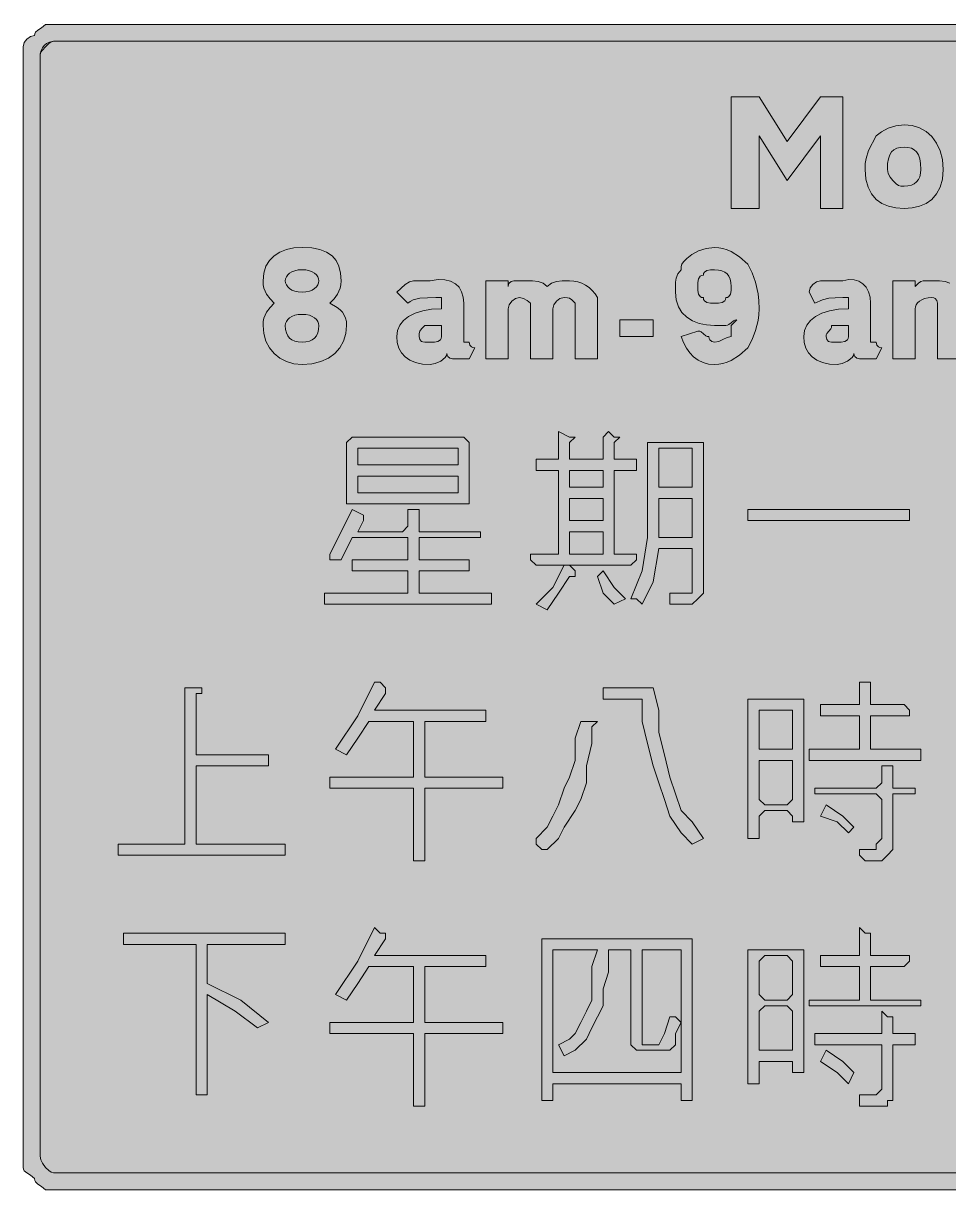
# Model space of a CAD drawing. Header units: metres. Extents: x 65 to 502, y 9 to 260.
# Drawn here: x 65.1 to 264.3, y 9.1 to 260.2 of the extents above; entities that cross this region are included whole.
import ezdxf

# ---------------------------------------------------------------- set-up
doc = ezdxf.new("R2010")
doc.units = ezdxf.units.M
for name, color, linetype, true_color in [('FILL_BLACK_000000', 7, 'Continuous', 0x000000), ('FILL_WHITE_FFFFFF', 7, 'Continuous', 0xffffff), ('STROKE_BLACK_000000', 7, 'Continuous', 0x000000), ('STROKE_WHITE_FFFFFF', 7, 'Continuous', 0xffffff)]:
    doc.layers.add(name, color=color, linetype=linetype, true_color=true_color)

msp = doc.modelspace()

# ---------------------------------------------------------------- hatches: boundary and pattern name
at = {"layer": 'FILL_BLACK_000000', "true_color": 0x000000}
h = msp.add_hatch(color=7, dxfattribs=at)
h.dxf.hatch_style = 1
h.paths.add_polyline_path([(495.87, 259.92), (496.77, 259.21), (497.67, 258.72), (498.57, 258.23), (499.47, 257.52), (500.07, 256.77), (500.48, 256), (500.67, 255.12), (501.36, 254.22), (501.72, 253.32), (501.85, 252.42), (501.87, 251.52), (501.87, 17.52), (501.85, 16.62), (501.72, 15.72), (501.36, 14.82), (500.67, 13.92), (500.62, 13.52), (500.48, 13.21), (500.07, 12.72), (499.66, 12.23), (499.52, 11.92), (499.47, 11.52), (498.57, 10.81), (497.67, 10.32), (496.77, 9.83), (495.87, 9.12), (493.47, 9.12), (73.47, 9.12), (69.87, 9.12), (68.99, 9.83), (68.22, 10.32), (67.68, 10.81), (67.52, 11.12), (67.47, 11.52), (66.59, 12.23), (65.82, 12.72), (65.28, 13.21), (65.12, 13.52), (65.07, 13.92), (65.07, 17.52), (65.07, 251.52), (65.07, 255.12), (65.28, 256), (65.82, 256.77), (66.59, 257.31), (67.47, 257.52), (67.52, 257.92), (67.68, 258.23), (68.22, 258.72), (68.99, 259.21), (69.87, 259.92), (73.47, 259.92), (493.47, 259.92), (495.87, 259.92)])
h.paths.add_polyline_path([(71.07, 256.17), (70.58, 255.81), (69.87, 255.12), (69.18, 254.41), (68.82, 253.92), (68.69, 253.43), (68.67, 252.72), (68.67, 16.32), (68.82, 15.57), (69.18, 14.8), (69.87, 13.92), (70.58, 13.23), (71.07, 12.87), (71.56, 12.74), (72.27, 12.72), (493.47, 12.72), (494.67, 12.72), (495.38, 13.41), (495.87, 13.77), (496.36, 13.9), (497.07, 13.92), (497.07, 15.12), (497.12, 15.52), (497.26, 15.81), (497.67, 16.17), (498.27, 16.32), (498.27, 252.72), (497.07, 253.92), (497.07, 255.12), (496.67, 255.17), (496.36, 255.31), (495.87, 255.72), (495.38, 256.13), (495.07, 256.27), (494.67, 256.32), (493.47, 256.32), (72.27, 256.32), (71.56, 256.3), (71.07, 256.17)], flags=16)
h = msp.add_hatch(color=7, dxfattribs=at)
h.dxf.hatch_style = 1
h.paths.add_polyline_path([(223.47, 235.92), (223.47, 220.32), (217.47, 220.32), (217.47, 244.32), (223.47, 244.32), (229.47, 234.72), (236.67, 244.32), (241.47, 244.32), (241.47, 220.32), (236.67, 220.32), (236.67, 235.92), (229.47, 226.32), (223.47, 235.92)])
h = msp.add_hatch(color=7, dxfattribs=at)
h.dxf.hatch_style = 1
h.paths.add_polyline_path([(262.43, 224.88), (261.68, 223.43), (260.67, 222.27), (259.44, 221.4), (258.01, 220.79), (256.41, 220.43), (254.67, 220.32), (252.93, 220.43), (251.33, 220.79), (249.9, 221.4), (248.67, 222.27), (247.66, 223.43), (246.91, 224.88), (246.43, 226.64), (246.27, 228.72), (246.32, 229.96), (246.48, 231.03), (247.02, 232.77), (248.67, 235.92), (249.78, 236.8), (251.22, 237.57), (252.89, 238.11), (254.67, 238.32), (256.41, 238.15), (258.01, 237.66), (259.44, 236.86), (260.67, 235.77), (261.68, 234.39), (262.43, 232.75), (262.91, 230.86), (263.07, 228.72), (262.91, 226.64), (262.43, 224.88)])
h.paths.add_polyline_path([(258.05, 230.99), (257.76, 231.82), (257.37, 232.47), (256.86, 232.95), (256.25, 233.28), (255.51, 233.46), (254.67, 233.52), (253.83, 233.46), (253.1, 233.28), (252.48, 232.95), (251.97, 232.47), (251.58, 231.82), (251.3, 230.99), (251.13, 229.96), (251.07, 228.72), (251.26, 227.84), (251.67, 227.07), (252.27, 226.32), (252.98, 225.63), (253.47, 225.27), (253.96, 225.14), (254.67, 225.12), (255.51, 225.18), (256.25, 225.34), (256.86, 225.63), (257.37, 226.02), (257.76, 226.53), (258.05, 227.14), (258.21, 227.88), (258.27, 228.72), (258.21, 229.96), (258.05, 230.99)], flags=16)
h = msp.add_hatch(color=7, dxfattribs=at)
h.dxf.hatch_style = 1
h.paths.add_polyline_path([(120.3, 188.11), (119.07, 189.12), (118.06, 190.35), (117.31, 191.78), (116.83, 193.38), (116.67, 195.12), (116.72, 195.97), (116.88, 196.71), (117.42, 197.97), (118.19, 199), (119.07, 199.92), (118.19, 200.84), (117.42, 201.87), (116.88, 203.13), (116.72, 203.87), (116.67, 204.72), (116.83, 206.41), (117.31, 207.87), (118.06, 209.11), (119.07, 210.12), (120.3, 210.91), (121.73, 211.47), (123.33, 211.81), (125.07, 211.92), (127.15, 211.81), (128.91, 211.47), (130.36, 210.91), (131.52, 210.12), (132.39, 209.11), (133, 207.87), (133.36, 206.41), (133.47, 204.72), (133.42, 203.87), (133.26, 203.13), (132.72, 201.87), (131.95, 200.84), (131.07, 199.92), (132.65, 199), (133.26, 198.51), (133.77, 197.97), (134.16, 197.38), (134.45, 196.71), (134.61, 195.97), (134.67, 195.12), (134.5, 193.38), (134.01, 191.78), (133.21, 190.35), (132.12, 189.12), (130.74, 188.11), (129.1, 187.36), (127.21, 186.88), (125.07, 186.72), (123.33, 186.88), (121.73, 187.36), (120.3, 188.11)])
h.paths.add_polyline_path([(127.26, 192.03), (127.77, 192.42), (128.16, 192.93), (128.45, 193.54), (128.61, 194.28), (128.67, 195.12), (128.61, 195.57), (128.45, 196), (128.16, 196.41), (127.77, 196.77), (127.26, 197.08), (126.65, 197.31), (125.91, 197.47), (125.07, 197.52), (124.23, 197.47), (123.5, 197.31), (122.88, 197.08), (122.37, 196.77), (121.98, 196.41), (121.7, 196), (121.53, 195.57), (121.47, 195.12), (121.53, 194.28), (121.7, 193.54), (121.98, 192.93), (122.37, 192.42), (122.88, 192.03), (123.5, 191.74), (124.23, 191.58), (125.07, 191.52), (125.91, 191.58), (126.65, 191.74), (127.26, 192.03)], flags=16)
h.paths.add_polyline_path([(126.65, 202.53), (127.26, 202.76), (127.77, 203.07), (128.16, 203.43), (128.45, 203.84), (128.61, 204.27), (128.67, 204.72), (128.61, 205.17), (128.45, 205.6), (128.16, 206.01), (127.77, 206.37), (127.26, 206.68), (126.65, 206.91), (125.91, 207.07), (125.07, 207.12), (124.23, 207.07), (123.5, 206.91), (122.88, 206.68), (122.37, 206.37), (121.98, 206.01), (121.7, 205.6), (121.53, 205.17), (121.47, 204.72), (121.53, 204.27), (121.7, 203.84), (121.98, 203.43), (122.37, 203.07), (122.88, 202.76), (123.5, 202.53), (124.23, 202.37), (125.07, 202.32), (125.91, 202.37), (126.65, 202.53)], flags=16)
h = msp.add_hatch(color=7, dxfattribs=at)
h.dxf.hatch_style = 1
h.paths.add_polyline_path([(217.96, 196.13), (217.47, 195.72), (216.98, 195.31), (216.67, 195.17), (216.27, 195.12), (213.87, 195.12), (212.13, 195.23), (210.53, 195.57), (209.1, 196.13), (207.87, 196.92), (206.86, 197.93), (206.11, 199.17), (205.63, 200.63), (205.47, 202.32), (205.47, 203.52), (205.49, 204.42), (205.62, 205.32), (205.98, 206.22), (206.67, 207.12), (206.69, 207.83), (206.82, 208.32), (207.18, 208.81), (207.87, 209.52), (208.98, 210.4), (210.42, 211.17), (212.09, 211.71), (213.87, 211.92), (214.77, 211.86), (215.67, 211.69), (216.57, 211.41), (217.47, 211.02), (219.27, 209.89), (221.07, 208.32), (221.95, 206.48), (222.72, 204.42), (223.26, 201.91), (223.42, 200.41), (223.47, 198.72), (223.42, 197.42), (223.26, 196.23), (222.72, 194.07), (221.95, 192.14), (221.07, 190.32), (219.27, 188.74), (217.47, 187.62), (216.57, 187.23), (215.67, 186.94), (214.77, 186.78), (213.87, 186.72), (212.58, 186.83), (211.4, 187.15), (210.33, 187.67), (209.37, 188.37), (208.53, 189.24), (207.8, 190.26), (207.18, 191.43), (206.67, 192.72), (210.27, 193.92), (210.67, 193.87), (210.98, 193.73), (211.47, 193.32), (211.96, 192.91), (212.27, 192.77), (212.67, 192.72), (212.72, 192.32), (212.86, 192.03), (213.27, 191.67), (213.87, 191.52), (214.77, 191.71), (215.67, 192.12), (216.57, 192.53), (217.47, 192.72), (217.47, 195.12), (218.67, 196.32), (218.27, 196.27), (217.96, 196.13)])
h.paths.add_polyline_path([(215.52, 200.07), (216.06, 200.43), (216.22, 200.72), (216.27, 201.12), (216.67, 201.17), (216.96, 201.33), (217.32, 201.87), (217.45, 202.64), (217.47, 203.52), (217.41, 204.36), (217.25, 205.09), (216.96, 205.71), (216.57, 206.22), (216.06, 206.61), (215.45, 206.89), (214.71, 207.06), (213.87, 207.12), (212.99, 207.1), (212.22, 206.97), (211.68, 206.61), (211.52, 206.32), (211.47, 205.92), (211.07, 205.87), (210.78, 205.71), (210.42, 205.17), (210.29, 204.4), (210.27, 203.52), (210.29, 202.64), (210.42, 201.87), (210.78, 201.33), (211.07, 201.17), (211.47, 201.12), (211.52, 200.72), (211.68, 200.43), (212.22, 200.07), (212.99, 199.94), (213.87, 199.92), (214.75, 199.94), (215.52, 200.07)], flags=16)
h = msp.add_hatch(color=7, dxfattribs=at)
h.dxf.hatch_style = 1
h.paths.add_polyline_path([(155.07, 201.12), (153.87, 201.12), (152.09, 201.1), (150.42, 200.97), (148.98, 200.61), (148.37, 200.32), (147.87, 199.92), (145.47, 202.32), (147.27, 203.97), (148.17, 204.51), (149.07, 204.72), (152.67, 204.72), (154.36, 205.01), (155.82, 204.98), (157.06, 204.68), (158.07, 204.12), (158.86, 203.34), (159.42, 202.36), (159.76, 201.21), (159.87, 199.92), (159.87, 191.52), (161.07, 191.52), (161.22, 190.92), (161.58, 190.51), (161.87, 190.37), (162.27, 190.32), (161.07, 187.92), (157.47, 187.92), (156.87, 188.07), (156.46, 188.43), (156.32, 188.72), (156.27, 189.12), (156.16, 188.67), (155.88, 188.24), (154.92, 187.47), (153.74, 186.93), (152.67, 186.72), (150.98, 186.83), (149.52, 187.15), (148.28, 187.67), (147.27, 188.37), (146.48, 189.24), (145.92, 190.26), (145.58, 191.43), (145.47, 192.72), (145.64, 194.01), (146.13, 195.18), (146.93, 196.2), (148.02, 197.07), (149.4, 197.77), (151.04, 198.29), (152.93, 198.61), (155.07, 198.72), (155.07, 199.92), (155.07, 201.12)])
h.paths.add_polyline_path([(150.78, 191.71), (151.07, 191.57), (151.47, 191.52), (152.67, 191.52), (153.55, 191.54), (154.32, 191.67), (154.86, 192.03), (155.02, 192.32), (155.07, 192.72), (155.07, 195.12), (151.47, 195.12), (150.78, 194.41), (150.42, 193.92), (150.29, 193.43), (150.27, 192.72), (150.42, 192.12), (150.78, 191.71)], flags=16)
h = msp.add_hatch(color=7, dxfattribs=at)
h.dxf.hatch_style = 1
h.paths.add_polyline_path([(164.67, 187.92), (164.67, 204.72), (169.47, 204.72), (169.47, 203.52), (169.52, 203.92), (169.66, 204.21), (170.07, 204.57), (170.67, 204.72), (173.07, 204.72), (174.66, 204.7), (175.92, 204.57), (176.95, 204.21), (177.87, 203.52), (178.79, 204.21), (179.82, 204.57), (181.08, 204.7), (182.67, 204.72), (183.57, 204.66), (184.45, 204.49), (185.31, 204.21), (186.12, 203.82), (186.88, 203.31), (187.56, 202.69), (188.17, 201.96), (188.67, 201.12), (188.67, 199.92), (188.67, 187.92), (183.87, 187.92), (183.87, 198.72), (183.87, 199.92), (183.16, 200.61), (182.67, 200.97), (182.18, 201.1), (181.47, 201.12), (180.59, 200.91), (179.82, 200.37), (179.28, 199.6), (179.07, 198.72), (179.07, 187.92), (174.27, 187.92), (174.27, 198.72), (174.27, 199.92), (173.52, 200.52), (172.75, 200.93), (171.87, 201.12), (170.99, 200.91), (170.22, 200.37), (169.68, 199.6), (169.47, 198.72), (169.47, 187.92), (164.67, 187.92)])
h = msp.add_hatch(color=7, dxfattribs=at)
h.dxf.hatch_style = 1
h.paths.add_polyline_path([(242.67, 201.12), (241.47, 201.12), (239.86, 201.1), (238.47, 200.97), (237.08, 200.61), (235.47, 199.92), (234.27, 202.32), (234.48, 203.2), (235.02, 203.97), (235.79, 204.51), (236.67, 204.72), (241.47, 204.72), (242.76, 205.01), (243.93, 204.98), (244.95, 204.68), (245.82, 204.12), (246.52, 203.34), (247.04, 202.36), (247.36, 201.21), (247.47, 199.92), (247.47, 191.52), (248.67, 191.52), (248.82, 190.92), (249.18, 190.51), (249.47, 190.37), (249.87, 190.32), (248.67, 187.92), (245.07, 187.92), (244.47, 188.07), (244.06, 188.43), (243.92, 188.72), (243.87, 189.12), (243.76, 188.67), (243.48, 188.24), (242.52, 187.47), (241.34, 186.93), (240.27, 186.72), (238.58, 186.83), (237.12, 187.15), (235.88, 187.67), (234.87, 188.37), (234.08, 189.24), (233.52, 190.26), (233.18, 191.43), (233.07, 192.72), (233.24, 194.01), (233.73, 195.18), (234.53, 196.2), (235.62, 197.07), (237, 197.77), (238.64, 198.29), (240.53, 198.61), (242.67, 198.72), (242.67, 199.92), (242.67, 201.12)])
h.paths.add_polyline_path([(238.38, 191.71), (238.67, 191.57), (239.07, 191.52), (240.27, 191.52), (241.15, 191.54), (241.92, 191.67), (242.46, 192.03), (242.62, 192.32), (242.67, 192.72), (242.67, 195.12), (239.07, 195.12), (239.02, 194.72), (238.88, 194.41), (238.47, 193.92), (238.06, 193.43), (237.92, 193.12), (237.87, 192.72), (238.02, 192.12), (238.38, 191.71)], flags=16)
h = msp.add_hatch(color=7, dxfattribs=at)
h.dxf.hatch_style = 1
h.paths.add_polyline_path([(252.27, 187.92), (252.27, 204.72), (257.07, 204.72), (257.07, 203.52), (257.78, 204.21), (258.27, 204.57), (258.76, 204.7), (259.47, 204.72), (260.67, 204.72), (262.26, 204.7), (263.52, 204.57), (264.55, 204.21), (265.47, 203.52), (266.39, 204.21), (267.42, 204.57), (268.68, 204.7), (270.27, 204.72), (271.17, 204.66), (272.05, 204.49), (272.91, 204.21), (273.72, 203.82), (274.48, 203.31), (275.16, 202.69), (275.77, 201.96), (276.27, 201.12), (276.27, 199.92), (276.27, 187.92), (271.47, 187.92), (271.47, 198.72), (271.47, 199.92), (271.42, 200.32), (271.28, 200.61), (270.87, 200.97), (270.27, 201.12), (269.2, 200.91), (268.02, 200.37), (267.06, 199.6), (266.78, 199.17), (266.67, 198.72), (266.67, 187.92), (261.87, 187.92), (261.87, 198.72), (261.87, 199.92), (261.72, 200.52), (261.36, 200.93), (261.07, 201.07), (260.67, 201.12), (259.83, 201.07), (259.1, 200.91), (258.48, 200.68), (257.97, 200.37), (257.58, 200.01), (257.29, 199.6), (257.13, 199.17), (257.07, 198.72), (257.07, 187.92), (252.27, 187.92)])
h = msp.add_hatch(color=7, dxfattribs=at)
h.dxf.hatch_style = 1
h.paths.add_polyline_path([(193.47, 192.72), (193.47, 196.32), (200.67, 196.32), (200.67, 192.72), (193.47, 192.72)])
h = msp.add_hatch(color=7, dxfattribs=at)
h.dxf.hatch_style = 1
h.paths.add_polyline_path([(134.67, 156.72), (134.67, 169.92), (135.87, 171.12), (159.87, 171.12), (161.07, 169.92), (161.07, 156.72), (159.87, 156.72), (135.87, 156.72), (134.67, 156.72)])
h.paths.add_polyline_path([(158.67, 168.72), (157.47, 168.72), (138.27, 168.72), (137.07, 168.72), (137.07, 165.12), (138.27, 165.12), (157.47, 165.12), (158.67, 165.12), (158.67, 168.72)], flags=16)
h.paths.add_polyline_path([(137.07, 162.72), (137.07, 159.12), (138.27, 159.12), (157.47, 159.12), (158.67, 159.12), (158.67, 162.72), (157.47, 162.72), (138.27, 162.72), (137.07, 162.72)], flags=16)
h = msp.add_hatch(color=7, dxfattribs=at)
h.dxf.hatch_style = 1
h.paths.add_polyline_path([(192.27, 163.92), (192.27, 145.92), (193.47, 145.92), (195.87, 145.92), (197.07, 145.92), (197.07, 144.72), (195.87, 143.52), (175.47, 143.52), (174.27, 144.72), (174.27, 145.92), (175.47, 145.92), (179.07, 145.92), (180.27, 145.92), (180.27, 163.92), (179.07, 163.92), (175.47, 163.92), (175.47, 165.12), (175.47, 166.32), (179.07, 166.32), (180.27, 166.32), (180.27, 171.12), (180.27, 172.32), (182.67, 171.12), (183.87, 171.12), (182.67, 169.92), (182.67, 166.32), (189.87, 166.32), (189.87, 171.12), (191.07, 172.32), (192.27, 171.12), (193.47, 171.12), (192.27, 169.92), (192.27, 166.32), (193.47, 166.32), (197.07, 166.32), (197.07, 165.12), (197.07, 163.92), (193.47, 163.92), (192.27, 163.92)])
h.paths.add_polyline_path([(189.87, 153.12), (189.87, 157.92), (182.67, 157.92), (182.67, 153.12), (189.87, 153.12)], flags=16)
h.paths.add_polyline_path([(189.87, 160.32), (189.87, 163.92), (182.67, 163.92), (182.67, 160.32), (189.87, 160.32)], flags=16)
h.paths.add_polyline_path([(189.87, 145.92), (189.87, 150.72), (182.67, 150.72), (182.67, 145.92), (189.87, 145.92)], flags=16)
h = msp.add_hatch(color=7, dxfattribs=at)
h.dxf.hatch_style = 1
h.paths.add_polyline_path([(198.27, 135.12), (197.07, 136.32), (195.87, 136.32), (198.27, 142.32), (199.47, 149.52), (199.47, 160.32), (199.47, 169.92), (211.47, 169.92), (211.47, 141.12), (211.47, 138.72), (211.47, 137.52), (210.27, 136.32), (209.07, 135.12), (205.47, 135.12), (204.27, 135.12), (204.27, 136.32), (204.27, 137.52), (206.67, 137.52), (207.87, 137.52), (209.07, 137.52), (209.07, 138.72), (209.07, 139.92), (209.07, 147.12), (201.87, 147.12), (200.67, 139.92), (198.27, 135.12)])
h.paths.add_polyline_path([(209.07, 149.52), (209.07, 157.92), (201.87, 157.92), (201.87, 149.52), (209.07, 149.52)], flags=16)
h.paths.add_polyline_path([(201.87, 160.32), (209.07, 160.32), (209.07, 168.72), (201.87, 168.72), (201.87, 160.32)], flags=16)
h = msp.add_hatch(color=7, dxfattribs=at)
h.dxf.hatch_style = 1
h.paths.add_polyline_path([(137.07, 150.72), (146.67, 150.72), (147.87, 151.92), (147.87, 155.52), (149.07, 155.52), (150.27, 155.52), (150.27, 154.32), (150.27, 151.92), (150.27, 150.72), (162.27, 150.72), (163.47, 150.72), (163.47, 149.52), (162.27, 149.52), (150.27, 149.52), (150.27, 144.72), (161.07, 144.72), (161.07, 143.52), (161.07, 142.32), (150.27, 142.32), (150.27, 137.52), (165.87, 137.52), (165.87, 135.12), (129.87, 135.12), (129.87, 137.52), (146.67, 137.52), (147.87, 137.52), (147.87, 142.32), (146.67, 142.32), (135.87, 142.32), (135.87, 143.52), (135.87, 144.72), (146.67, 144.72), (147.87, 144.72), (147.87, 149.52), (146.67, 149.52), (135.87, 149.52), (133.47, 144.72), (132.27, 144.72), (131.07, 144.72), (131.07, 145.92), (133.47, 150.72), (135.87, 155.52), (138.27, 154.32), (138.27, 153.12), (137.07, 150.72)])
h = msp.add_hatch(color=7, dxfattribs=at)
h.dxf.hatch_style = 1
h.paths.add_polyline_path([(255.87, 155.52), (255.87, 153.12), (221.07, 153.12), (221.07, 155.52), (255.87, 155.52)])
h = msp.add_hatch(color=7, dxfattribs=at)
h.dxf.hatch_style = 1
h.paths.add_polyline_path([(179.07, 138.72), (181.47, 143.52), (182.67, 143.52), (183.87, 142.32), (183.87, 141.12), (182.67, 141.12), (180.27, 137.52), (177.87, 133.92), (175.47, 135.12), (179.07, 138.72)])
h = msp.add_hatch(color=7, dxfattribs=at)
h.dxf.hatch_style = 1
h.paths.add_polyline_path([(189.87, 137.52), (188.67, 141.12), (189.87, 142.32), (192.27, 138.72), (194.67, 136.32), (192.27, 135.12), (189.87, 137.52)])
h = msp.add_hatch(color=7, dxfattribs=at)
h.dxf.hatch_style = 1
h.paths.add_polyline_path([(164.67, 109.92), (151.47, 109.92), (151.47, 97.92), (168.27, 97.92), (168.27, 95.52), (151.47, 95.52), (151.47, 79.92), (149.07, 79.92), (149.07, 95.52), (131.07, 95.52), (131.07, 97.92), (149.07, 97.92), (149.07, 109.92), (139.47, 109.92), (137.07, 106.32), (134.67, 102.72), (132.27, 103.92), (137.07, 111.12), (140.67, 118.32), (141.87, 118.32), (143.07, 117.12), (143.07, 115.92), (140.67, 112.32), (164.67, 112.32), (164.67, 109.92)])
h = msp.add_hatch(color=7, dxfattribs=at)
h.dxf.hatch_style = 1
h.paths.add_polyline_path([(258.27, 103.92), (258.27, 101.52), (257.07, 101.52), (235.47, 101.52), (234.27, 101.52), (234.27, 103.92), (235.47, 103.92), (245.07, 103.92), (245.07, 111.12), (237.87, 111.12), (236.67, 111.12), (236.67, 112.32), (236.67, 113.52), (237.87, 113.52), (245.07, 113.52), (245.07, 118.32), (246.27, 118.32), (247.47, 118.32), (247.47, 117.12), (247.47, 113.52), (254.67, 113.52), (255.87, 112.32), (255.87, 111.12), (254.67, 111.12), (247.47, 111.12), (247.47, 103.92), (257.07, 103.92), (258.27, 103.92)])
h = msp.add_hatch(color=7, dxfattribs=at)
h.dxf.hatch_style = 1
h.paths.add_polyline_path([(102.27, 100.32), (102.27, 83.52), (121.47, 83.52), (121.47, 81.12), (85.47, 81.12), (85.47, 83.52), (99.87, 83.52), (99.87, 117.12), (102.27, 117.12), (103.47, 117.12), (103.47, 115.92), (102.27, 115.92), (102.27, 102.72), (117.87, 102.72), (117.87, 100.32), (102.27, 100.32)])
h = msp.add_hatch(color=7, dxfattribs=at)
h.dxf.hatch_style = 1
h.paths.add_polyline_path([(201.87, 112.32), (201.87, 107.52), (203.07, 102.72), (204.27, 97.92), (205.47, 94.32), (206.67, 90.72), (209.07, 88.32), (211.47, 84.72), (209.07, 83.52), (206.67, 85.92), (204.27, 89.52), (203.07, 93.12), (201.87, 96.72), (200.67, 100.32), (199.47, 105.12), (198.27, 109.92), (198.27, 114.72), (189.87, 114.72), (189.87, 117.12), (200.67, 117.12), (201.87, 112.32)])
h = msp.add_hatch(color=7, dxfattribs=at)
h.dxf.hatch_style = 1
h.paths.add_polyline_path([(233.07, 114.72), (233.07, 113.52), (233.07, 88.32), (230.67, 88.32), (230.67, 89.52), (229.47, 90.72), (224.67, 90.72), (223.47, 89.52), (223.47, 84.72), (221.07, 84.72), (221.07, 113.52), (221.07, 114.72), (233.07, 114.72)])
h.paths.add_polyline_path([(229.47, 91.92), (230.67, 93.12), (230.67, 101.52), (229.47, 101.52), (224.67, 101.52), (223.47, 101.52), (223.47, 93.12), (224.67, 91.92), (229.47, 91.92)], flags=16)
h.paths.add_polyline_path([(230.67, 112.32), (229.47, 112.32), (224.67, 112.32), (223.47, 112.32), (223.47, 103.92), (224.67, 103.92), (229.47, 103.92), (230.67, 103.92), (230.67, 112.32)], flags=16)
h = msp.add_hatch(color=7, dxfattribs=at)
h.dxf.hatch_style = 1
h.paths.add_polyline_path([(175.47, 84.72), (177.87, 87.12), (179.07, 89.52), (180.27, 91.92), (181.47, 95.52), (182.67, 97.92), (183.87, 101.52), (183.87, 106.32), (185.07, 109.92), (187.47, 109.92), (188.67, 109.92), (187.47, 108.72), (187.47, 105.12), (186.27, 100.32), (186.27, 96.72), (185.07, 93.12), (183.87, 90.72), (181.47, 87.12), (180.27, 84.72), (177.87, 82.32), (176.67, 82.32), (175.47, 83.52), (175.47, 84.72)])
h = msp.add_hatch(color=7, dxfattribs=at)
h.dxf.hatch_style = 1
h.paths.add_polyline_path([(251.07, 100.32), (252.27, 100.32), (252.27, 99.12), (252.27, 96.72), (252.27, 95.52), (255.87, 95.52), (257.07, 95.52), (257.07, 94.32), (255.87, 94.32), (252.27, 94.32), (252.27, 93.12), (252.27, 83.52), (252.27, 82.32), (251.07, 81.12), (249.87, 79.92), (246.27, 79.92), (245.07, 81.12), (245.07, 82.32), (248.67, 82.32), (248.67, 83.52), (249.87, 84.72), (249.87, 93.12), (248.67, 94.32), (236.67, 94.32), (235.47, 94.32), (235.47, 95.52), (236.67, 95.52), (248.67, 95.52), (249.87, 96.72), (249.87, 100.32), (251.07, 100.32)])
h = msp.add_hatch(color=7, dxfattribs=at)
h.dxf.hatch_style = 1
h.paths.add_polyline_path([(241.47, 89.52), (243.87, 87.12), (242.67, 85.92), (240.27, 88.32), (236.67, 89.52), (237.87, 91.92), (241.47, 89.52)])
h = msp.add_hatch(color=7, dxfattribs=at)
h.dxf.hatch_style = 1
h.paths.add_polyline_path([(164.67, 57.12), (151.47, 57.12), (151.47, 45.12), (168.27, 45.12), (168.27, 42.72), (151.47, 42.72), (151.47, 27.12), (149.07, 27.12), (149.07, 42.72), (131.07, 42.72), (131.07, 45.12), (149.07, 45.12), (149.07, 57.12), (139.47, 57.12), (137.07, 53.52), (134.67, 49.92), (132.27, 51.12), (137.07, 58.32), (140.67, 65.52), (141.87, 64.32), (143.07, 64.32), (143.07, 63.12), (140.67, 59.52), (164.67, 59.52), (164.67, 57.12)])
h = msp.add_hatch(color=7, dxfattribs=at)
h.dxf.hatch_style = 1
h.paths.add_polyline_path([(258.27, 49.92), (258.27, 48.72), (257.07, 48.72), (235.47, 48.72), (234.27, 48.72), (234.27, 49.92), (235.47, 49.92), (245.07, 49.92), (245.07, 51.12), (245.07, 57.12), (237.87, 57.12), (236.67, 57.12), (236.67, 58.32), (236.67, 59.52), (237.87, 59.52), (245.07, 59.52), (245.07, 64.32), (245.07, 65.52), (246.27, 64.32), (247.47, 64.32), (247.47, 63.12), (247.47, 59.52), (254.67, 59.52), (255.87, 59.52), (255.87, 58.32), (254.67, 57.12), (247.47, 57.12), (247.47, 51.12), (247.47, 49.92), (257.07, 49.92), (258.27, 49.92)])
h = msp.add_hatch(color=7, dxfattribs=at)
h.dxf.hatch_style = 1
h.paths.add_polyline_path([(121.47, 64.32), (121.47, 61.92), (104.67, 61.92), (104.67, 53.52), (111.87, 49.92), (117.87, 45.12), (115.47, 43.92), (110.67, 47.52), (104.67, 51.12), (104.67, 29.52), (102.27, 29.52), (102.27, 61.92), (86.67, 61.92), (86.67, 64.32), (121.47, 64.32)])
h = msp.add_hatch(color=7, dxfattribs=at)
h.dxf.hatch_style = 1
h.paths.add_polyline_path([(209.07, 28.32), (206.67, 28.32), (206.67, 31.92), (179.07, 31.92), (179.07, 28.32), (176.67, 28.32), (176.67, 63.12), (209.07, 63.12), (209.07, 28.32)])
h.paths.add_polyline_path([(205.47, 40.32), (204.27, 39.12), (203.07, 39.12), (197.07, 39.12), (195.87, 40.32), (195.87, 41.52), (195.87, 60.72), (191.07, 60.72), (191.07, 55.92), (189.87, 52.32), (189.87, 48.72), (188.67, 46.32), (187.47, 43.92), (186.27, 41.52), (183.87, 39.12), (181.47, 37.92), (180.27, 40.32), (182.67, 41.52), (183.87, 42.72), (185.07, 45.12), (186.27, 47.52), (187.47, 49.92), (187.47, 53.52), (187.47, 57.12), (188.67, 60.72), (179.07, 60.72), (179.07, 34.32), (206.67, 34.32), (206.67, 45.12), (205.47, 42.72), (205.47, 40.32)], flags=16)
h.paths.add_polyline_path([(206.67, 60.72), (198.27, 60.72), (198.27, 42.72), (198.27, 41.52), (198.27, 40.32), (201.87, 40.32), (203.07, 42.72), (204.27, 46.32), (205.47, 46.32), (206.67, 45.12), (206.67, 60.72)], flags=16)
h = msp.add_hatch(color=7, dxfattribs=at)
h.dxf.hatch_style = 1
h.paths.add_polyline_path([(233.07, 34.32), (230.67, 34.32), (230.67, 36.72), (229.47, 36.72), (224.67, 36.72), (223.47, 36.72), (223.47, 31.92), (221.07, 31.92), (221.07, 60.72), (233.07, 60.72), (233.07, 34.32)])
h.paths.add_polyline_path([(229.47, 39.12), (230.67, 39.12), (230.67, 47.52), (229.47, 48.72), (224.67, 48.72), (223.47, 47.52), (223.47, 39.12), (224.67, 39.12), (229.47, 39.12)], flags=16)
h.paths.add_polyline_path([(230.67, 58.32), (229.47, 59.52), (224.67, 59.52), (223.47, 58.32), (223.47, 51.12), (224.67, 49.92), (229.47, 49.92), (230.67, 51.12), (230.67, 58.32)], flags=16)
h = msp.add_hatch(color=7, dxfattribs=at)
h.dxf.hatch_style = 1
h.paths.add_polyline_path([(249.87, 47.52), (251.07, 46.32), (252.27, 46.32), (252.27, 45.12), (252.27, 42.72), (255.87, 42.72), (257.07, 42.72), (257.07, 40.32), (255.87, 40.32), (252.27, 40.32), (252.27, 29.52), (252.27, 28.32), (251.07, 28.32), (251.07, 27.12), (249.87, 27.12), (246.27, 27.12), (245.07, 27.12), (245.07, 29.52), (248.67, 29.52), (249.87, 30.72), (249.87, 40.32), (248.67, 40.32), (236.67, 40.32), (235.47, 40.32), (235.47, 42.72), (236.67, 42.72), (248.67, 42.72), (249.87, 42.72), (249.87, 46.32), (249.87, 47.52)])
h = msp.add_hatch(color=7, dxfattribs=at)
h.dxf.hatch_style = 1
h.paths.add_polyline_path([(241.47, 36.72), (243.87, 34.32), (242.67, 31.92), (240.27, 34.32), (236.67, 36.72), (237.87, 39.12), (241.47, 36.72)])
at = {"layer": 'FILL_WHITE_FFFFFF', "true_color": 0xffffff}
h = msp.add_hatch(color=7, dxfattribs=at)
h.dxf.hatch_style = 1
h.paths.add_polyline_path([(493.47, 256.32), (494.37, 256.3), (495.27, 256.17), (496.17, 255.81), (497.07, 255.12), (497.12, 254.72), (497.26, 254.41), (497.67, 253.92), (498.08, 253.43), (498.22, 253.12), (498.27, 252.72), (498.27, 16.32), (498.16, 15.82), (497.86, 15.25), (497.38, 14.65), (496.77, 14.07), (496.04, 13.54), (495.23, 13.11), (494.37, 12.83), (493.47, 12.72), (72.27, 12.72), (71.56, 12.74), (71.07, 12.87), (70.58, 13.23), (69.87, 13.92), (69.18, 14.8), (68.82, 15.57), (68.67, 16.32), (68.67, 252.72), (68.73, 253.56), (68.9, 254.29), (69.18, 254.91), (69.57, 255.42), (70.08, 255.81), (70.7, 256.09), (71.43, 256.26), (72.27, 256.32), (493.47, 256.32)])

# ---------------------------------------------------------------- linework, layer by layer
at = {"layer": 'FILL_BLACK_000000', "lineweight": 0, "true_color": 0x000000}
for points in [[(493.47, 9.12), (73.47, 9.12), (69.87, 9.12), (68.99, 9.83), (68.22, 10.32), (67.68, 10.81), (67.52, 11.12), (67.47, 11.52), (66.59, 12.23), (65.82, 12.72), (65.28, 13.21), (65.12, 13.52), (65.07, 13.92), (65.07, 17.52), (65.07, 251.52), (65.07, 255.12), (65.28, 256), (65.82, 256.77), (66.59, 257.31), (67.47, 257.52), (67.52, 257.92), (67.68, 258.23), (68.22, 258.72), (68.99, 259.21), (69.87, 259.92), (73.47, 259.92), (493.47, 259.92)], [(493.47, 256.32), (72.27, 256.32), (71.56, 256.3), (71.07, 256.17), (70.58, 255.81), (69.87, 255.12), (69.18, 254.41), (68.82, 253.92), (68.69, 253.43), (68.67, 252.72), (68.67, 16.32), (68.82, 15.57), (69.18, 14.8), (69.87, 13.92), (70.58, 13.23), (71.07, 12.87), (71.56, 12.74), (72.27, 12.72), (493.47, 12.72)], [(266.67, 187.92), (261.87, 187.92), (261.87, 198.72), (261.87, 199.92), (261.72, 200.52), (261.36, 200.93), (261.07, 201.07), (260.67, 201.12), (259.83, 201.07), (259.1, 200.91), (258.48, 200.68), (257.97, 200.37), (257.58, 200.01), (257.29, 199.6), (257.13, 199.17), (257.07, 198.72), (257.07, 187.92), (252.27, 187.92), (252.27, 204.72), (257.07, 204.72), (257.07, 203.52), (257.78, 204.21), (258.27, 204.57), (258.76, 204.7), (259.47, 204.72), (260.67, 204.72), (262.26, 204.7), (263.52, 204.57), (264.55, 204.21)]]:
    msp.add_lwpolyline(points, dxfattribs=at)
for points in [[(223.47, 235.92), (223.47, 220.32), (217.47, 220.32), (217.47, 244.32), (223.47, 244.32), (229.47, 234.72), (236.67, 244.32), (241.47, 244.32), (241.47, 220.32), (236.67, 220.32), (236.67, 235.92), (229.47, 226.32)], [(262.43, 224.88), (261.68, 223.43), (260.67, 222.27), (259.44, 221.4), (258.01, 220.79), (256.41, 220.43), (254.67, 220.32), (252.93, 220.43), (251.33, 220.79), (249.9, 221.4), (248.67, 222.27), (247.66, 223.43), (246.91, 224.88), (246.43, 226.64), (246.27, 228.72), (246.32, 229.96), (246.48, 231.03), (247.02, 232.77), (248.67, 235.92), (249.78, 236.8), (251.22, 237.57), (252.89, 238.11), (254.67, 238.32), (256.41, 238.15), (258.01, 237.66), (259.44, 236.86), (260.67, 235.77), (261.68, 234.39), (262.43, 232.75), (262.91, 230.86), (263.07, 228.72), (262.91, 226.64)], [(258.05, 230.99), (257.76, 231.82), (257.37, 232.47), (256.86, 232.95), (256.25, 233.28), (255.51, 233.46), (254.67, 233.52), (253.83, 233.46), (253.1, 233.28), (252.48, 232.95), (251.97, 232.47), (251.58, 231.82), (251.3, 230.99), (251.13, 229.96), (251.07, 228.72), (251.26, 227.84), (251.67, 227.07), (252.27, 226.32), (252.98, 225.63), (253.47, 225.27), (253.96, 225.14), (254.67, 225.12), (255.51, 225.18), (256.25, 225.34), (256.86, 225.63), (257.37, 226.02), (257.76, 226.53), (258.05, 227.14), (258.21, 227.88), (258.27, 228.72), (258.21, 229.96)], [(120.3, 188.11), (119.07, 189.12), (118.06, 190.35), (117.31, 191.78), (116.83, 193.38), (116.67, 195.12), (116.72, 195.97), (116.88, 196.71), (117.42, 197.97), (118.19, 199), (119.07, 199.92), (118.19, 200.84), (117.42, 201.87), (116.88, 203.13), (116.72, 203.87), (116.67, 204.72), (116.83, 206.41), (117.31, 207.87), (118.06, 209.11), (119.07, 210.12), (120.3, 210.91), (121.73, 211.47), (123.33, 211.81), (125.07, 211.92), (127.15, 211.81), (128.91, 211.47), (130.36, 210.91), (131.52, 210.12), (132.39, 209.11), (133, 207.87), (133.36, 206.41), (133.47, 204.72), (133.42, 203.87), (133.26, 203.13), (132.72, 201.87), (131.95, 200.84), (131.07, 199.92), (132.65, 199), (133.26, 198.51), (133.77, 197.97), (134.16, 197.38), (134.45, 196.71), (134.61, 195.97), (134.67, 195.12), (134.5, 193.38), (134.01, 191.78), (133.21, 190.35), (132.12, 189.12), (130.74, 188.11), (129.1, 187.36), (127.21, 186.88), (125.07, 186.72), (123.33, 186.88), (121.73, 187.36)], [(217.96, 196.13), (217.47, 195.72), (216.98, 195.31), (216.67, 195.17), (216.27, 195.12), (213.87, 195.12), (212.13, 195.23), (210.53, 195.57), (209.1, 196.13), (207.87, 196.92), (206.86, 197.93), (206.11, 199.17), (205.63, 200.63), (205.47, 202.32), (205.47, 203.52), (205.49, 204.42), (205.62, 205.32), (205.98, 206.22), (206.67, 207.12), (206.69, 207.83), (206.82, 208.32), (207.18, 208.81), (207.87, 209.52), (208.98, 210.4), (210.42, 211.17), (212.09, 211.71), (213.87, 211.92), (214.77, 211.86), (215.67, 211.69), (216.57, 211.41), (217.47, 211.02), (219.27, 209.89), (221.07, 208.32), (221.95, 206.48), (222.72, 204.42), (223.26, 201.91), (223.42, 200.41), (223.47, 198.72), (223.42, 197.42), (223.26, 196.23), (222.72, 194.07), (221.95, 192.14), (221.07, 190.32), (219.27, 188.74), (217.47, 187.62), (216.57, 187.23), (215.67, 186.94), (214.77, 186.78), (213.87, 186.72), (212.58, 186.83), (211.4, 187.15), (210.33, 187.67), (209.37, 188.37), (208.53, 189.24), (207.8, 190.26), (207.18, 191.43), (206.67, 192.72), (210.27, 193.92), (210.67, 193.87), (210.98, 193.73), (211.47, 193.32), (211.96, 192.91), (212.27, 192.77), (212.67, 192.72), (212.72, 192.32), (212.86, 192.03), (213.27, 191.67), (213.87, 191.52), (214.77, 191.71), (215.67, 192.12), (216.57, 192.53), (217.47, 192.72), (217.47, 195.12), (218.67, 196.32), (218.27, 196.27)], [(126.65, 202.53), (127.26, 202.76), (127.77, 203.07), (128.16, 203.43), (128.45, 203.84), (128.61, 204.27), (128.67, 204.72), (128.61, 205.17), (128.45, 205.6), (128.16, 206.01), (127.77, 206.37), (127.26, 206.68), (126.65, 206.91), (125.91, 207.07), (125.07, 207.12), (124.23, 207.07), (123.5, 206.91), (122.88, 206.68), (122.37, 206.37), (121.98, 206.01), (121.7, 205.6), (121.53, 205.17), (121.47, 204.72), (121.53, 204.27), (121.7, 203.84), (121.98, 203.43), (122.37, 203.07), (122.88, 202.76), (123.5, 202.53), (124.23, 202.37), (125.07, 202.32), (125.91, 202.37)], [(215.52, 200.07), (216.06, 200.43), (216.22, 200.72), (216.27, 201.12), (216.67, 201.17), (216.96, 201.33), (217.32, 201.87), (217.45, 202.64), (217.47, 203.52), (217.41, 204.36), (217.25, 205.09), (216.96, 205.71), (216.57, 206.22), (216.06, 206.61), (215.45, 206.89), (214.71, 207.06), (213.87, 207.12), (212.99, 207.1), (212.22, 206.97), (211.68, 206.61), (211.52, 206.32), (211.47, 205.92), (211.07, 205.87), (210.78, 205.71), (210.42, 205.17), (210.29, 204.4), (210.27, 203.52), (210.29, 202.64), (210.42, 201.87), (210.78, 201.33), (211.07, 201.17), (211.47, 201.12), (211.52, 200.72), (211.68, 200.43), (212.22, 200.07), (212.99, 199.94), (213.87, 199.92), (214.75, 199.94)], [(155.07, 201.12), (153.87, 201.12), (152.09, 201.1), (150.42, 200.97), (148.98, 200.61), (148.37, 200.32), (147.87, 199.92), (145.47, 202.32), (147.27, 203.97), (148.17, 204.51), (149.07, 204.72), (152.67, 204.72), (154.36, 205.01), (155.82, 204.98), (157.06, 204.68), (158.07, 204.12), (158.86, 203.34), (159.42, 202.36), (159.76, 201.21), (159.87, 199.92), (159.87, 191.52), (161.07, 191.52), (161.22, 190.92), (161.58, 190.51), (161.87, 190.37), (162.27, 190.32), (161.07, 187.92), (157.47, 187.92), (156.87, 188.07), (156.46, 188.43), (156.32, 188.72), (156.27, 189.12), (156.16, 188.67), (155.88, 188.24), (154.92, 187.47), (153.74, 186.93), (152.67, 186.72), (150.98, 186.83), (149.52, 187.15), (148.28, 187.67), (147.27, 188.37), (146.48, 189.24), (145.92, 190.26), (145.58, 191.43), (145.47, 192.72), (145.64, 194.01), (146.13, 195.18), (146.93, 196.2), (148.02, 197.07), (149.4, 197.77), (151.04, 198.29), (152.93, 198.61), (155.07, 198.72), (155.07, 199.92)], [(164.67, 187.92), (164.67, 204.72), (169.47, 204.72), (169.47, 203.52), (169.52, 203.92), (169.66, 204.21), (170.07, 204.57), (170.67, 204.72), (173.07, 204.72), (174.66, 204.7), (175.92, 204.57), (176.95, 204.21), (177.87, 203.52), (178.79, 204.21), (179.82, 204.57), (181.08, 204.7), (182.67, 204.72), (183.57, 204.66), (184.45, 204.49), (185.31, 204.21), (186.12, 203.82), (186.88, 203.31), (187.56, 202.69), (188.17, 201.96), (188.67, 201.12), (188.67, 199.92), (188.67, 187.92), (183.87, 187.92), (183.87, 198.72), (183.87, 199.92), (183.16, 200.61), (182.67, 200.97), (182.18, 201.1), (181.47, 201.12), (180.59, 200.91), (179.82, 200.37), (179.28, 199.6), (179.07, 198.72), (179.07, 187.92), (174.27, 187.92), (174.27, 198.72), (174.27, 199.92), (173.52, 200.52), (172.75, 200.93), (171.87, 201.12), (170.99, 200.91), (170.22, 200.37), (169.68, 199.6), (169.47, 198.72), (169.47, 187.92)], [(242.67, 201.12), (241.47, 201.12), (239.86, 201.1), (238.47, 200.97), (237.08, 200.61), (235.47, 199.92), (234.27, 202.32), (234.48, 203.2), (235.02, 203.97), (235.79, 204.51), (236.67, 204.72), (241.47, 204.72), (242.76, 205.01), (243.93, 204.98), (244.95, 204.68), (245.82, 204.12), (246.52, 203.34), (247.04, 202.36), (247.36, 201.21), (247.47, 199.92), (247.47, 191.52), (248.67, 191.52), (248.82, 190.92), (249.18, 190.51), (249.47, 190.37), (249.87, 190.32), (248.67, 187.92), (245.07, 187.92), (244.47, 188.07), (244.06, 188.43), (243.92, 188.72), (243.87, 189.12), (243.76, 188.67), (243.48, 188.24), (242.52, 187.47), (241.34, 186.93), (240.27, 186.72), (238.58, 186.83), (237.12, 187.15), (235.88, 187.67), (234.87, 188.37), (234.08, 189.24), (233.52, 190.26), (233.18, 191.43), (233.07, 192.72), (233.24, 194.01), (233.73, 195.18), (234.53, 196.2), (235.62, 197.07), (237, 197.77), (238.64, 198.29), (240.53, 198.61), (242.67, 198.72), (242.67, 199.92)], [(127.26, 192.03), (127.77, 192.42), (128.16, 192.93), (128.45, 193.54), (128.61, 194.28), (128.67, 195.12), (128.61, 195.57), (128.45, 196), (128.16, 196.41), (127.77, 196.77), (127.26, 197.08), (126.65, 197.31), (125.91, 197.47), (125.07, 197.52), (124.23, 197.47), (123.5, 197.31), (122.88, 197.08), (122.37, 196.77), (121.98, 196.41), (121.7, 196), (121.53, 195.57), (121.47, 195.12), (121.53, 194.28), (121.7, 193.54), (121.98, 192.93), (122.37, 192.42), (122.88, 192.03), (123.5, 191.74), (124.23, 191.58), (125.07, 191.52), (125.91, 191.58), (126.65, 191.74)], [(193.47, 192.72), (193.47, 196.32), (200.67, 196.32), (200.67, 192.72)], [(150.78, 191.71), (151.07, 191.57), (151.47, 191.52), (152.67, 191.52), (153.55, 191.54), (154.32, 191.67), (154.86, 192.03), (155.02, 192.32), (155.07, 192.72), (155.07, 195.12), (151.47, 195.12), (150.78, 194.41), (150.42, 193.92), (150.29, 193.43), (150.27, 192.72), (150.42, 192.12)], [(238.38, 191.71), (238.67, 191.57), (239.07, 191.52), (240.27, 191.52), (241.15, 191.54), (241.92, 191.67), (242.46, 192.03), (242.62, 192.32), (242.67, 192.72), (242.67, 195.12), (239.07, 195.12), (239.02, 194.72), (238.88, 194.41), (238.47, 193.92), (238.06, 193.43), (237.92, 193.12), (237.87, 192.72), (238.02, 192.12)], [(134.67, 156.72), (134.67, 169.92), (135.87, 171.12), (159.87, 171.12), (161.07, 169.92), (161.07, 156.72), (159.87, 156.72), (135.87, 156.72)], [(192.27, 163.92), (192.27, 145.92), (193.47, 145.92), (195.87, 145.92), (197.07, 145.92), (197.07, 144.72), (195.87, 143.52), (175.47, 143.52), (174.27, 144.72), (174.27, 145.92), (175.47, 145.92), (179.07, 145.92), (180.27, 145.92), (180.27, 163.92), (179.07, 163.92), (175.47, 163.92), (175.47, 165.12), (175.47, 166.32), (179.07, 166.32), (180.27, 166.32), (180.27, 171.12), (180.27, 172.32), (182.67, 171.12), (183.87, 171.12), (182.67, 169.92), (182.67, 166.32), (189.87, 166.32), (189.87, 171.12), (191.07, 172.32), (192.27, 171.12), (193.47, 171.12), (192.27, 169.92), (192.27, 166.32), (193.47, 166.32), (197.07, 166.32), (197.07, 165.12), (197.07, 163.92), (193.47, 163.92)], [(158.67, 168.72), (157.47, 168.72), (138.27, 168.72), (137.07, 168.72), (137.07, 165.12), (138.27, 165.12), (157.47, 165.12), (158.67, 165.12)], [(198.27, 135.12), (197.07, 136.32), (195.87, 136.32), (198.27, 142.32), (199.47, 149.52), (199.47, 160.32), (199.47, 169.92), (211.47, 169.92), (211.47, 141.12), (211.47, 138.72), (211.47, 137.52), (210.27, 136.32), (209.07, 135.12), (205.47, 135.12), (204.27, 135.12), (204.27, 136.32), (204.27, 137.52), (206.67, 137.52), (207.87, 137.52), (209.07, 137.52), (209.07, 138.72), (209.07, 139.92), (209.07, 147.12), (201.87, 147.12), (200.67, 139.92)], [(201.87, 160.32), (209.07, 160.32), (209.07, 168.72), (201.87, 168.72)], [(189.87, 160.32), (189.87, 163.92), (182.67, 163.92), (182.67, 160.32)], [(137.07, 162.72), (137.07, 159.12), (138.27, 159.12), (157.47, 159.12), (158.67, 159.12), (158.67, 162.72), (157.47, 162.72), (138.27, 162.72)], [(189.87, 153.12), (189.87, 157.92), (182.67, 157.92), (182.67, 153.12)], [(209.07, 149.52), (209.07, 157.92), (201.87, 157.92), (201.87, 149.52)], [(137.07, 150.72), (146.67, 150.72), (147.87, 151.92), (147.87, 155.52), (149.07, 155.52), (150.27, 155.52), (150.27, 154.32), (150.27, 151.92), (150.27, 150.72), (162.27, 150.72), (163.47, 150.72), (163.47, 149.52), (162.27, 149.52), (150.27, 149.52), (150.27, 144.72), (161.07, 144.72), (161.07, 143.52), (161.07, 142.32), (150.27, 142.32), (150.27, 137.52), (165.87, 137.52), (165.87, 135.12), (129.87, 135.12), (129.87, 137.52), (146.67, 137.52), (147.87, 137.52), (147.87, 142.32), (146.67, 142.32), (135.87, 142.32), (135.87, 143.52), (135.87, 144.72), (146.67, 144.72), (147.87, 144.72), (147.87, 149.52), (146.67, 149.52), (135.87, 149.52), (133.47, 144.72), (132.27, 144.72), (131.07, 144.72), (131.07, 145.92), (133.47, 150.72), (135.87, 155.52), (138.27, 154.32), (138.27, 153.12)], [(255.87, 155.52), (255.87, 153.12), (221.07, 153.12), (221.07, 155.52)], [(189.87, 145.92), (189.87, 150.72), (182.67, 150.72), (182.67, 145.92)], [(179.07, 138.72), (181.47, 143.52), (182.67, 143.52), (183.87, 142.32), (183.87, 141.12), (182.67, 141.12), (180.27, 137.52), (177.87, 133.92), (175.47, 135.12)], [(189.87, 137.52), (188.67, 141.12), (189.87, 142.32), (192.27, 138.72), (194.67, 136.32), (192.27, 135.12)], [(164.67, 109.92), (151.47, 109.92), (151.47, 97.92), (168.27, 97.92), (168.27, 95.52), (151.47, 95.52), (151.47, 79.92), (149.07, 79.92), (149.07, 95.52), (131.07, 95.52), (131.07, 97.92), (149.07, 97.92), (149.07, 109.92), (139.47, 109.92), (137.07, 106.32), (134.67, 102.72), (132.27, 103.92), (137.07, 111.12), (140.67, 118.32), (141.87, 118.32), (143.07, 117.12), (143.07, 115.92), (140.67, 112.32), (164.67, 112.32)], [(258.27, 103.92), (258.27, 101.52), (257.07, 101.52), (235.47, 101.52), (234.27, 101.52), (234.27, 103.92), (235.47, 103.92), (245.07, 103.92), (245.07, 111.12), (237.87, 111.12), (236.67, 111.12), (236.67, 112.32), (236.67, 113.52), (237.87, 113.52), (245.07, 113.52), (245.07, 118.32), (246.27, 118.32), (247.47, 118.32), (247.47, 117.12), (247.47, 113.52), (254.67, 113.52), (255.87, 112.32), (255.87, 111.12), (254.67, 111.12), (247.47, 111.12), (247.47, 103.92), (257.07, 103.92)], [(102.27, 100.32), (102.27, 83.52), (121.47, 83.52), (121.47, 81.12), (85.47, 81.12), (85.47, 83.52), (99.87, 83.52), (99.87, 117.12), (102.27, 117.12), (103.47, 117.12), (103.47, 115.92), (102.27, 115.92), (102.27, 102.72), (117.87, 102.72), (117.87, 100.32)], [(201.87, 112.32), (201.87, 107.52), (203.07, 102.72), (204.27, 97.92), (205.47, 94.32), (206.67, 90.72), (209.07, 88.32), (211.47, 84.72), (209.07, 83.52), (206.67, 85.92), (204.27, 89.52), (203.07, 93.12), (201.87, 96.72), (200.67, 100.32), (199.47, 105.12), (198.27, 109.92), (198.27, 114.72), (189.87, 114.72), (189.87, 117.12), (200.67, 117.12)], [(233.07, 114.72), (233.07, 113.52), (233.07, 88.32), (230.67, 88.32), (230.67, 89.52), (229.47, 90.72), (224.67, 90.72), (223.47, 89.52), (223.47, 84.72), (221.07, 84.72), (221.07, 113.52), (221.07, 114.72)], [(230.67, 112.32), (229.47, 112.32), (224.67, 112.32), (223.47, 112.32), (223.47, 103.92), (224.67, 103.92), (229.47, 103.92), (230.67, 103.92)], [(175.47, 84.72), (177.87, 87.12), (179.07, 89.52), (180.27, 91.92), (181.47, 95.52), (182.67, 97.92), (183.87, 101.52), (183.87, 106.32), (185.07, 109.92), (187.47, 109.92), (188.67, 109.92), (187.47, 108.72), (187.47, 105.12), (186.27, 100.32), (186.27, 96.72), (185.07, 93.12), (183.87, 90.72), (181.47, 87.12), (180.27, 84.72), (177.87, 82.32), (176.67, 82.32), (175.47, 83.52)], [(229.47, 91.92), (230.67, 93.12), (230.67, 101.52), (229.47, 101.52), (224.67, 101.52), (223.47, 101.52), (223.47, 93.12), (224.67, 91.92)], [(251.07, 100.32), (252.27, 100.32), (252.27, 99.12), (252.27, 96.72), (252.27, 95.52), (255.87, 95.52), (257.07, 95.52), (257.07, 94.32), (255.87, 94.32), (252.27, 94.32), (252.27, 93.12), (252.27, 83.52), (252.27, 82.32), (251.07, 81.12), (249.87, 79.92), (246.27, 79.92), (245.07, 81.12), (245.07, 82.32), (248.67, 82.32), (248.67, 83.52), (249.87, 84.72), (249.87, 93.12), (248.67, 94.32), (236.67, 94.32), (235.47, 94.32), (235.47, 95.52), (236.67, 95.52), (248.67, 95.52), (249.87, 96.72), (249.87, 100.32)], [(241.47, 89.52), (243.87, 87.12), (242.67, 85.92), (240.27, 88.32), (236.67, 89.52), (237.87, 91.92)], [(164.67, 57.12), (151.47, 57.12), (151.47, 45.12), (168.27, 45.12), (168.27, 42.72), (151.47, 42.72), (151.47, 27.12), (149.07, 27.12), (149.07, 42.72), (131.07, 42.72), (131.07, 45.12), (149.07, 45.12), (149.07, 57.12), (139.47, 57.12), (137.07, 53.52), (134.67, 49.92), (132.27, 51.12), (137.07, 58.32), (140.67, 65.52), (141.87, 64.32), (143.07, 64.32), (143.07, 63.12), (140.67, 59.52), (164.67, 59.52)], [(258.27, 49.92), (258.27, 48.72), (257.07, 48.72), (235.47, 48.72), (234.27, 48.72), (234.27, 49.92), (235.47, 49.92), (245.07, 49.92), (245.07, 51.12), (245.07, 57.12), (237.87, 57.12), (236.67, 57.12), (236.67, 58.32), (236.67, 59.52), (237.87, 59.52), (245.07, 59.52), (245.07, 64.32), (245.07, 65.52), (246.27, 64.32), (247.47, 64.32), (247.47, 63.12), (247.47, 59.52), (254.67, 59.52), (255.87, 59.52), (255.87, 58.32), (254.67, 57.12), (247.47, 57.12), (247.47, 51.12), (247.47, 49.92), (257.07, 49.92)], [(121.47, 64.32), (121.47, 61.92), (104.67, 61.92), (104.67, 53.52), (111.87, 49.92), (117.87, 45.12), (115.47, 43.92), (110.67, 47.52), (104.67, 51.12), (104.67, 29.52), (102.27, 29.52), (102.27, 61.92), (86.67, 61.92), (86.67, 64.32)], [(209.07, 28.32), (206.67, 28.32), (206.67, 31.92), (179.07, 31.92), (179.07, 28.32), (176.67, 28.32), (176.67, 63.12), (209.07, 63.12)], [(205.47, 40.32), (204.27, 39.12), (203.07, 39.12), (197.07, 39.12), (195.87, 40.32), (195.87, 41.52), (195.87, 60.72), (191.07, 60.72), (191.07, 55.92), (189.87, 52.32), (189.87, 48.72), (188.67, 46.32), (187.47, 43.92), (186.27, 41.52), (183.87, 39.12), (181.47, 37.92), (180.27, 40.32), (182.67, 41.52), (183.87, 42.72), (185.07, 45.12), (186.27, 47.52), (187.47, 49.92), (187.47, 53.52), (187.47, 57.12), (188.67, 60.72), (179.07, 60.72), (179.07, 34.32), (206.67, 34.32), (206.67, 45.12), (205.47, 42.72)], [(206.67, 60.72), (198.27, 60.72), (198.27, 42.72), (198.27, 41.52), (198.27, 40.32), (201.87, 40.32), (203.07, 42.72), (204.27, 46.32), (205.47, 46.32), (206.67, 45.12)], [(233.07, 34.32), (230.67, 34.32), (230.67, 36.72), (229.47, 36.72), (224.67, 36.72), (223.47, 36.72), (223.47, 31.92), (221.07, 31.92), (221.07, 60.72), (233.07, 60.72)], [(230.67, 58.32), (229.47, 59.52), (224.67, 59.52), (223.47, 58.32), (223.47, 51.12), (224.67, 49.92), (229.47, 49.92), (230.67, 51.12)], [(229.47, 39.12), (230.67, 39.12), (230.67, 47.52), (229.47, 48.72), (224.67, 48.72), (223.47, 47.52), (223.47, 39.12), (224.67, 39.12)], [(249.87, 47.52), (251.07, 46.32), (252.27, 46.32), (252.27, 45.12), (252.27, 42.72), (255.87, 42.72), (257.07, 42.72), (257.07, 40.32), (255.87, 40.32), (252.27, 40.32), (252.27, 29.52), (252.27, 28.32), (251.07, 28.32), (251.07, 27.12), (249.87, 27.12), (246.27, 27.12), (245.07, 27.12), (245.07, 29.52), (248.67, 29.52), (249.87, 30.72), (249.87, 40.32), (248.67, 40.32), (236.67, 40.32), (235.47, 40.32), (235.47, 42.72), (236.67, 42.72), (248.67, 42.72), (249.87, 42.72), (249.87, 46.32)], [(241.47, 36.72), (243.87, 34.32), (242.67, 31.92), (240.27, 34.32), (236.67, 36.72), (237.87, 39.12)]]:
    msp.add_lwpolyline(points, close=True, dxfattribs=at)
at = {"layer": 'FILL_WHITE_FFFFFF', "lineweight": 0, "true_color": 0xffffff}
msp.add_lwpolyline([(493.47, 12.72), (72.27, 12.72), (71.56, 12.74), (71.07, 12.87), (70.58, 13.23), (69.87, 13.92), (69.18, 14.8), (68.82, 15.57), (68.67, 16.32), (68.67, 252.72), (68.73, 253.56), (68.9, 254.29), (69.18, 254.91), (69.57, 255.42), (70.08, 255.81), (70.7, 256.09), (71.43, 256.26), (72.27, 256.32), (493.47, 256.32)], dxfattribs=at)
at = {"layer": 'STROKE_BLACK_000000', "lineweight": 0, "true_color": 0x000000}
msp.add_lwpolyline([(69.27, 260.16), (69.27, 260.16)], dxfattribs=at)
at = {"layer": 'STROKE_WHITE_FFFFFF', "lineweight": 0, "true_color": 0xffffff}
msp.add_lwpolyline([(69.27, 260.16), (69.27, 260.16)], dxfattribs=at)

doc.saveas('drawing.dxf')
